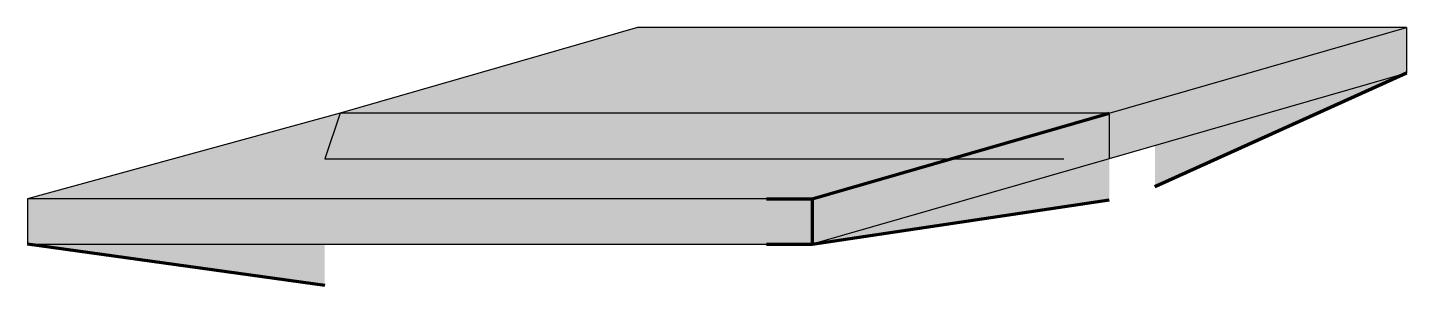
# Model space of a CAD drawing. Header units: millimetres. Extents: x 6614975 to 6624097, y 8742145 to 8746891.
# Drawn here: x 6620510.1 to 6620661.2, y 8745489.7 to 8745517.9 of the extents above; entities that cross this region are included whole.
import ezdxf

# ---------------------------------------------------------------- set-up
doc = ezdxf.new("R2010")
doc.units = ezdxf.units.MM

msp = doc.modelspace()

# ---------------------------------------------------------------- hatches: boundary and pattern name
at = {"lineweight": 211}
h = msp.add_hatch(color=8, dxfattribs=at)
h.dxf.hatch_style = 1
h.paths.add_polyline_path([(6620623.624, 8745508.543), (6620628.624, 8745508.543), (6620661.196, 8745517.915), (6620576.892, 8745517.915), (6620544.32, 8745508.543)])
h = msp.add_hatch(color=8, dxfattribs=at)
h.dxf.hatch_style = 1
h.paths.add_polyline_path([(6620661.196, 8745512.915), (6620661.196, 8745517.915), (6620628.624, 8745508.543), (6620628.624, 8745503.543)])
h = msp.add_hatch(color=9, dxfattribs=at)
h.dxf.hatch_style = 1
h.paths.add_polyline_path([(6620661.196, 8745512.915), (6620661.196, 8745517.915), (6620633.624, 8745509.981), (6620633.624, 8745504.981), (6620633.624, 8745500.481)])
h = msp.add_hatch(color=8, dxfattribs=at)
h.dxf.hatch_style = 1
h.paths.add_polyline_path([(6620591.052, 8745499.171), (6620596.052, 8745499.171), (6620628.624, 8745508.543), (6620544.32, 8745508.543), (6620510.052, 8745499.171)])
h = msp.add_hatch(color=8, dxfattribs=at)
h.dxf.hatch_style = 1
h.paths.add_polyline_path([(6620628.624, 8745503.543), (6620628.624, 8745508.543), (6620623.624, 8745508.543), (6620544.32, 8745508.543), (6620542.624, 8745503.543), (6620623.624, 8745503.543)])
h = msp.add_hatch(color=8, dxfattribs=at)
h.dxf.hatch_style = 1
h.paths.add_polyline_path([(6620628.624, 8745503.543), (6620628.624, 8745508.543), (6620596.052, 8745499.171), (6620596.052, 8745494.171)])
h = msp.add_hatch(color=9, dxfattribs=at)
h.dxf.hatch_style = 1
h.paths.add_polyline_path([(6620628.624, 8745508.543), (6620596.052, 8745499.171), (6620596.052, 8745494.171), (6620628.624, 8745499.043)])
h = msp.add_hatch(color=9, dxfattribs=at)
h.dxf.hatch_style = 1
h.paths.add_polyline_path([(6620542.624, 8745489.671), (6620542.624, 8745494.171), (6620542.624, 8745499.171), (6620510.052, 8745499.171), (6620510.052, 8745494.171)])
h = msp.add_hatch(color=8, dxfattribs=at)
h.dxf.hatch_style = 1
h.paths.add_polyline_path([(6620596.052, 8745494.171), (6620596.052, 8745499.171), (6620591.052, 8745499.171), (6620510.052, 8745499.171), (6620510.052, 8745494.171), (6620591.052, 8745494.171)])

# ---------------------------------------------------------------- linework, layer by layer
at = {"color": 18, "lineweight": 211, "true_color": 0x000000}
for p, q in [((6620661.196, 8745512.915), (6620633.624, 8745500.481)), ((6620661.196, 8745512.915), (6620633.624, 8745500.481)), ((6620596.052, 8745499.171), (6620628.624, 8745508.543)), ((6620596.052, 8745499.171), (6620628.624, 8745508.543)), ((6620596.052, 8745499.171), (6620596.052, 8745494.171)), ((6620596.052, 8745494.171), (6620628.624, 8745499.043)), ((6620596.052, 8745494.171), (6620628.624, 8745499.043)), ((6620542.624, 8745489.671), (6620510.052, 8745494.171)), ((6620542.624, 8745489.671), (6620510.052, 8745494.171))]:
    msp.add_line(p, q, dxfattribs=at)
at = {"color": 7, "lineweight": 211, "true_color": 0xffffff}
for p, q in [((6620591.052, 8745499.171), (6620596.052, 8745499.171)), ((6620596.052, 8745499.171), (6620596.052, 8745494.171)), ((6620591.052, 8745494.171), (6620596.052, 8745494.171))]:
    msp.add_line(p, q, dxfattribs=at)
for points in [[(6620661.196, 8745517.915), (6620576.892, 8745517.915), (6620544.32, 8745508.543)], [(6620628.624, 8745508.543), (6620661.196, 8745517.915), (6620661.196, 8745512.915), (6620628.624, 8745503.543)], [(6620628.624, 8745508.543), (6620544.32, 8745508.543), (6620510.052, 8745499.171)], [(6620623.624, 8745508.543), (6620544.32, 8745508.543), (6620542.624, 8745503.543), (6620623.624, 8745503.543)], [(6620596.052, 8745499.171), (6620628.624, 8745508.543), (6620628.624, 8745503.543), (6620596.052, 8745494.171)], [(6620591.052, 8745499.171), (6620510.052, 8745499.171), (6620510.052, 8745494.171), (6620591.052, 8745494.171)]]:
    msp.add_lwpolyline(points)

doc.saveas('drawing.dxf')
